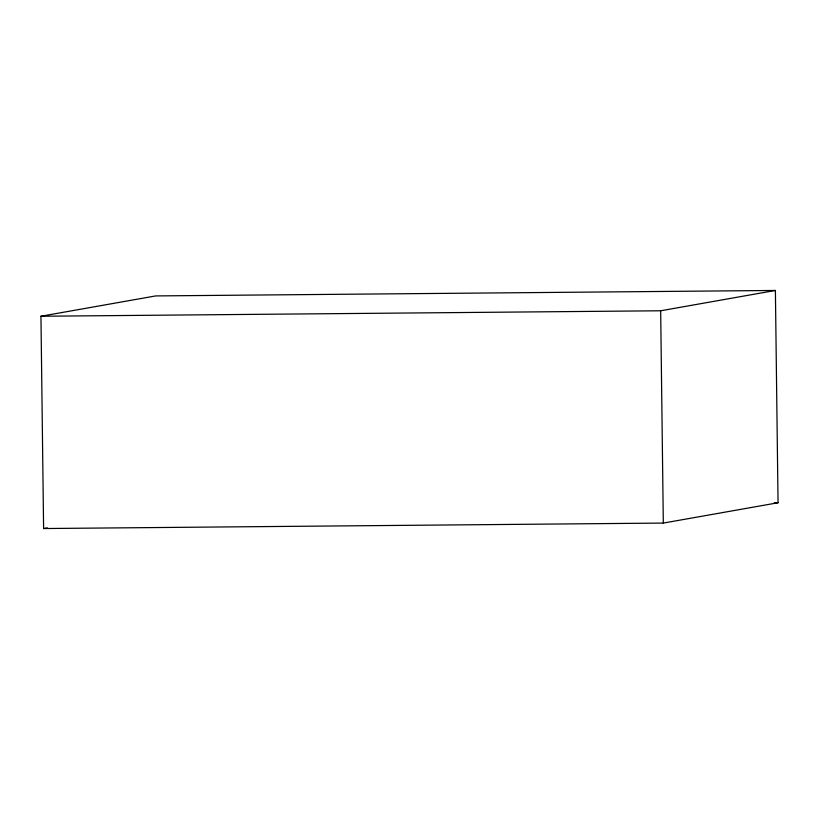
<?xml version="1.0" encoding="UTF-8"?>
<svg xmlns="http://www.w3.org/2000/svg" width="819" height="819" viewBox="0 0 819 819"><rect width="100%" height="100%" fill="white"/><g stroke="black" fill="none" stroke-linecap="round" stroke-linejoin="round"><path stroke-width="1.23" d="M40.95 316.247L155.682 295.925L775.398 290.458L778.05 502.753L663.318 523.075L43.602 528.542L40.95 316.247L660.667 310.78L775.398 290.458M43.602 528.542L47.348 527.886M774.221 502.784L778.05 502.753M660.667 310.78L663.318 523.075"/></g></svg>
